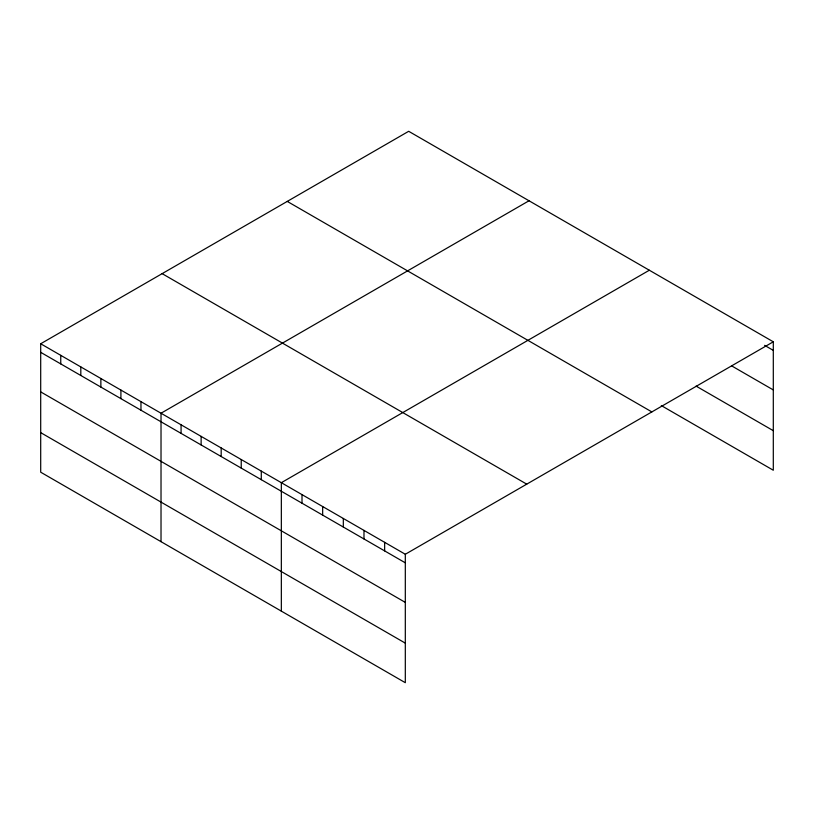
<?xml version="1.0" encoding="UTF-8"?>
<svg xmlns="http://www.w3.org/2000/svg" width="814" height="814" viewBox="0 0 814 814"><rect width="100%" height="100%" fill="white"/><g stroke="black" fill="none" stroke-linecap="round" stroke-linejoin="round"><path stroke-width="1.22" d="M773.3 341.799L408.689 131.298L40.7 343.762L40.7 472.201L405.311 682.702L405.311 554.263L773.3 341.799L773.3 470.238L661.294 405.576M529.019 200.763L161.019 413.227L161.019 541.666M649.338 270.228L281.339 482.692L281.339 611.131M764.6 345.35L773.3 350.376M731.979 366.076L773.3 389.926M696.092 386.111L773.3 430.687M287.261 201.414L651.861 411.915M162.139 273.646L526.739 484.147M40.7 343.762L405.311 554.263M40.7 352.33L405.311 562.83M40.7 391.89L405.311 602.391M40.7 432.641L405.311 643.141M384.646 542.338L384.646 550.905M363.98 530.402L363.98 538.97M343.325 518.477L343.325 527.045M322.659 506.552L322.659 515.12M302.004 494.617L302.004 503.184M261.284 471.113L261.284 479.68M241.229 459.534L241.229 468.101M221.184 447.954L221.184 456.532M201.129 436.375L201.129 444.953M181.074 424.806L181.074 433.374M140.964 401.648L140.964 410.215M120.91 390.069L120.91 398.636M100.865 378.49L100.865 387.057M80.81 366.911L80.81 375.488M60.755 355.331L60.755 363.909"/></g></svg>
